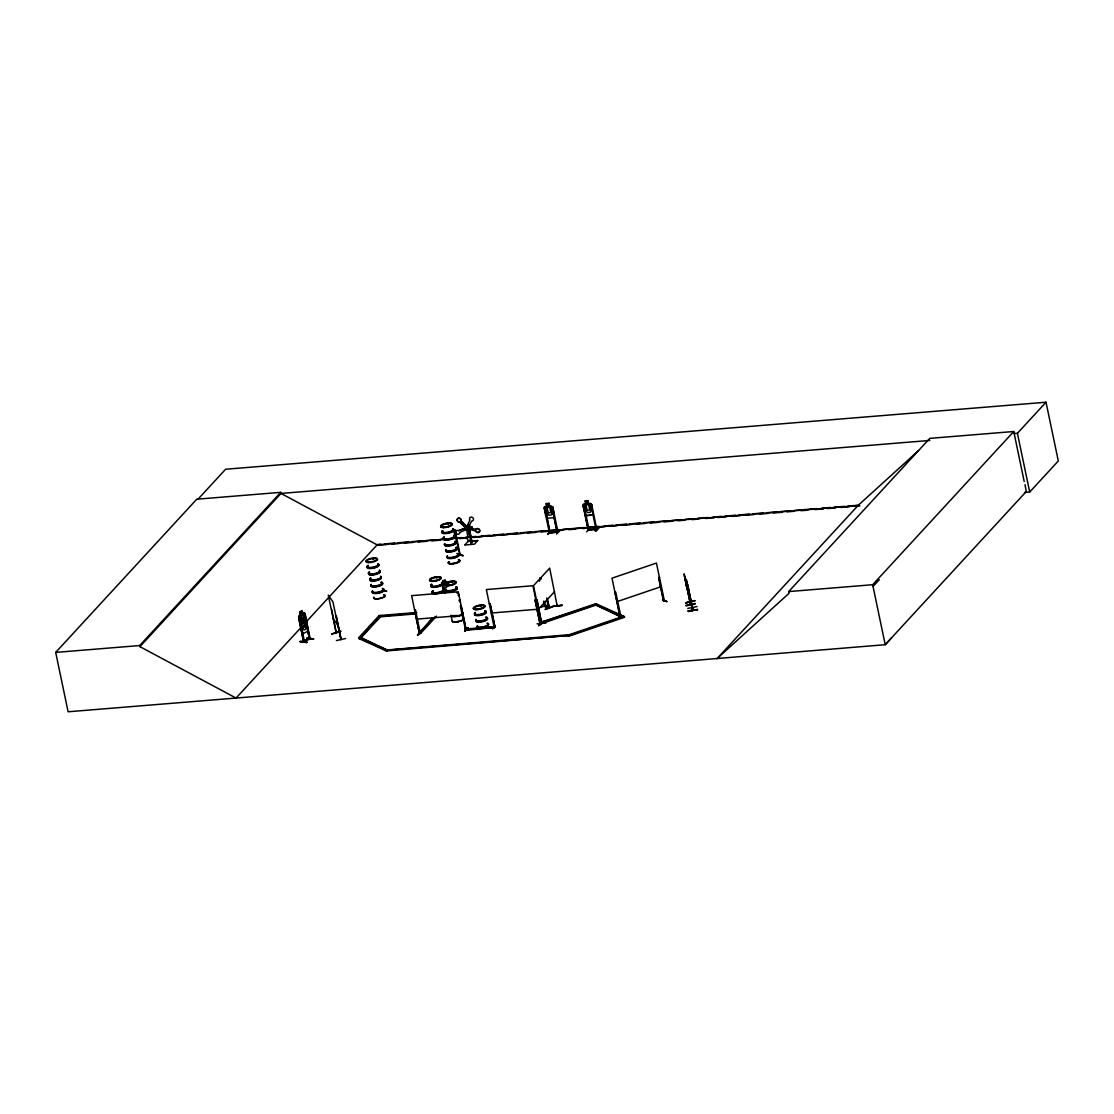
<?xml version="1.0" encoding="UTF-8"?>
<svg xmlns="http://www.w3.org/2000/svg" width="1114" height="1114" viewBox="0 0 1114 1114"><rect width="100%" height="100%" fill="white"/><g stroke="black" fill="none" stroke-linecap="round" stroke-linejoin="round"><path stroke-width="1.5" d="M306.392 624.411L306.656 621.236M306.587 621.236L306.545 624.494L301.546 627.015M308.146 627.92L308.021 631.165L306.517 620.15L305.487 619.495L300.543 622.016L300.153 623.394M456.615 537.686C457.659 547.698 453.788 525.808 455.055 529.999L460.235 555.259L459.539 555.51L459.776 554.326L460.166 555.134M306.656 642.513L300.014 641.748M300.209 641.218L306.907 641.887L306.656 642.555M300.279 641.594L307.018 642.374M467.699 529.08L467.936 527.549L476.026 529.373A2.103 1.852 41.8 0 1 479.117 529.415A2.103 1.852 41.8 0 1 478.797 532.339A2.103 1.852 41.8 0 1 475.859 531.155L468.005 528.774M467.783 528.983L467.936 527.549M545.763 515.406L547.225 518.247L553.992 517.662L554.271 514.696L552.628 507.023L551.472 506.146L544.871 506.675M553.992 517.662L554.368 514.71M593.261 512.078L592.843 515.072L586.103 515.629L584.655 512.788L586.145 515.587L592.787 514.947M621.501 617.017L617.407 615.207M547.67 534.038L550.386 531.197M547.726 534.442L550.734 530.737M586.605 531.824L589.738 528.593M420.897 631.847L417.43 635.175L420.438 631.819M492.513 628.909L495.117 625.72M690.109 602.34L685.152 578.584M685.876 580.993L690.833 604.777L690.415 602.02M692.142 607.715L692.685 610.43L686.294 579.419L686.335 580.352M692.894 609.469L692.156 607.339M454.15 538.703L454.916 535.89L453.788 530.501L452.34 530.027M539.343 581.216L539.817 580.491M537.073 623.84L545.846 623.074M304.331 640.801L303.802 642.026L298.608 616.71L300.585 614.608L299.972 611.711L302.019 610.625L305.041 619.481L304.47 622.336L302.479 623.339L300.933 621.57L299.972 611.711M541.181 622.642L541.864 622.503M557.084 605.375L557.265 605.097M460.959 521.087L461.126 520.753A2.103 1.852 41.8 0 0 459.247 518.177A2.103 1.852 41.8 0 0 457.2 520.141A2.103 1.852 41.8 0 0 459.79 522.048L465.889 528.022L466.975 526.964L461.029 520.99L466.975 526.964M466.655 527.173L469.885 520.001A2.103 1.852 41.8 0 1 470.623 517.202A2.103 1.852 41.8 0 1 473.422 518.748A2.103 1.852 41.8 0 1 471.695 521.018L468.019 527.939L466.655 527.173L468.103 527.855M541.85 622.322L541.543 623.213L537.059 599.638M557.487 605.919L557.543 605.278M370.071 562.375L370.335 562.25M370.127 561.957L370.67 561.735M372.884 558.782L373.691 558.866M373.093 558.476L373.427 558.393M373.775 558.671L373.037 558.755M444.486 526.978C447.577 526.866 442.94 527.061 445.057 527.312M448.413 523.622L448.12 523.594M447.758 523.636L448.413 523.928M445.196 527.284L445.906 526.894L444.611 527.033M434.042 580.575L433.457 580.575M436.618 577.344L436.855 577.567M436.465 577.706L437.175 577.247M448.274 585.003L449.346 584.739M448.691 585.142L449.471 585.115L448.427 585.574M449.109 585.059L449.805 585.017L449.053 584.753M452.033 581.578L451.421 582.079L452.34 582.009M452.395 581.954L451.838 582.079M477.85 608.857L478.157 609.219M480.983 605.543L480.747 606.058M664.209 600.098C662.134 600.627 665.114 599.499 664.404 600.961L656.424 563.071L612.004 578.18L619.955 616.056L614.998 592.467L615.75 592.202L620.749 615.819C620.777 616.293 618.98 614.496 620.749 615.123M663.568 600.321L663.624 601.073M309.149 638.461L303.384 641.149L309.386 638.489M309.079 638.211L309.817 637.849M309.372 639.004L309.984 638.712M461.043 520.851A2.103 1.852 41.8 0 0 459.177 518.261A2.103 1.852 41.8 0 0 457.116 520.238A2.103 1.852 41.8 0 0 459.706 522.132L465.972 527.939M466.376 526.56L468.785 525.892L468.771 528.468M467.56 525.237L469.509 525.07L469.955 527.145M470.776 529.053L464.817 529.554L466.153 527.298M465.889 528.022L466.85 529.066L466.014 527.799L458.745 530.737A2.103 1.852 41.8 0 0 455.877 531.406A2.103 1.852 41.8 0 0 457.394 534.177A2.103 1.852 41.8 0 0 459.748 532.548L466.85 529.066M464.817 529.554L466.279 527.911M468.785 525.892L472.113 542.629L469.147 528.426L467.922 528.537L469.857 536.934A2.103 1.852 41.8 0 1 470.999 539.844A2.103 1.852 41.8 0 1 468.005 540.109A2.103 1.852 41.8 0 1 467.908 537.101L466.543 528.899L467.922 528.858M467.198 528.927L467.49 529.818M472.252 527.409L464.677 528.941M476.026 529.373L476.165 529.15A2.103 1.852 41.8 0 1 479.201 529.317A2.103 1.852 41.8 0 1 478.881 532.255A2.103 1.852 41.8 0 1 475.943 531.072M464.97 544.843L468.159 541.293L477.683 540.596L468.186 541.404M477.655 540.471L474.508 544.161L464.998 544.969M464.705 629.688L494.435 626.681L465.29 629.048L464.858 630.427L494.588 627.405L465.206 629.814L466.125 629.73L458.286 591.826L411.651 595.642L419.421 633.56L414.645 609.915L415.438 609.845L420.326 633.462L419.95 632.641C418.488 631.917 422.053 633.88 419.365 633.56M415.438 609.845L414.533 610.026M417.792 635.077L420.814 631.722M464.858 630.427L466.084 628.728L465.067 629.187M466.056 629.758L461.266 606.113L460.374 606.294L465.513 629.633M465.29 629.786L466.265 629.591M465.22 631.248C474.689 620.818 458.314 638.503 467.671 627.558M489.325 603.816L490.118 603.746L495.02 627.363L490.118 603.746M464.733 631.304L467.741 627.892M494.003 628.045L493.864 626.583L495.006 627.238M535.068 600.181L535.959 600.014L535.068 600.181L540.025 623.715L535.166 600.07M557.265 606.239L549.675 568.126L533.495 585.686L541.293 623.673L596.812 604.777L596.658 604.039L540.36 622.573L540.638 623.673L532.965 585.727L486.345 589.543L494.184 627.461L494.922 627.363L494.922 626.374L493.864 626.597M562.152 605.389L553.366 606.225L562.124 605.348M540.777 622.642L539.705 622.851L540.889 623.478M539.371 624.717L542.365 621.459M539.413 625.205C550.873 613.717 531.1 632.557 541.877 622.949L539.482 625.121M562.264 605.264L553.366 606.225M236.182 698.046L68.107 711.776L55.7 652.4L196.774 499.197L280.756 492.346L280.979 493.446L377.131 544.857L444.597 539.343M198.153 499.058L225.613 469.245L1046.018 402.224L1058.3 460.987L1029.698 492.04L1024.504 492.472M55.7 652.4L139.682 645.549L280.756 492.346M891.465 638.03L885.212 644.7L236.057 698.06L139.904 646.649L280.979 493.446L929.8 440.448M236.057 698.06L300.905 627.642M305.584 622.545L377.465 544.495L380.932 544.203M358.917 637.514L360.63 637.375L387.7 650.27L386.085 650.827L359.154 638.67L358.917 637.514L379.136 615.569L416.845 612.491M365.81 630.942L359.07 638.252L360.783 638.113L375.028 644.546M369.18 627.279L378.161 617.518M387.547 649.532L387.115 650.91L568.516 635.495L568.363 634.771L385.931 650.089L359 637.932L360.63 637.375L380.835 615.429M359.154 638.67L360.783 638.113L380.988 616.167M387.115 650.91L387.7 650.27L378.203 645.981M436.493 616.139L420.772 633.212L419.073 633.351L432.385 617.978M419.073 633.351L431.424 619.941M418.906 632.613L420.619 632.474L435.212 616.627M544.565 509.307L545.359 509.237L550.038 532.896L545.359 509.237M552.711 506.981L549.634 506.188L549.063 503.263L546.166 503.542L546.765 506.424L544.816 506.592L544.119 507.692L549.439 532.952C551.806 534.483 559.144 529.986 558.03 532.214L552.753 506.94M552.238 508.778L557.209 532.311L552.238 508.778L553.017 508.722M549.453 532.924L549.16 532.088L550.177 531.865M550.232 532.116L556.93 531.684M557.014 531.308L557.849 531.239M558.03 532.102L557.111 532.311M556.666 533.731L560.022 530.417M556.568 533.801L559.66 530.431M584.237 506.605L583.346 506.786L584.237 506.605L589.139 530.222L588.234 530.32M588.526 503.57L587.955 500.646L585.045 500.91L585.769 503.89L584.53 504.976L585.658 510.365L587.579 512.565L590.253 512.343L591.214 509.92L590.086 504.517L588.443 503.667L587.844 500.785L585.156 500.994M591.604 504.35L590.378 503.417L583.736 503.918L582.998 505.074L588.317 530.32C595.767 529.234 598.399 530.417 595.865 528.69M591.228 506.048L592.007 505.979L591.228 506.048L596.087 529.679L596.839 529.61L591.631 504.322M589.055 529.234L587.983 529.442L588.93 530.278M589.041 530.236L588.749 529.415M595.92 528.941L589.014 529.61L596.839 528.621M595.349 530.682L598.942 527.799L595.419 530.724M598.51 527.758L595.934 531.113M595.447 531.183L598.58 527.813M538.41 609.191L554.577 591.631M568.363 634.771L567.931 636.136M716.915 658.778L858.323 505.213L918.59 450.557M717.249 658.416L789.06 593.289L788.698 591.576L929.772 438.373L1013.754 431.508L1024.198 481.499M788.698 591.576L872.68 584.711L1013.754 431.508M1013.991 433.569L1017.416 433.29L1046.018 402.224M873.028 586.437L879.28 579.753M690.861 604.735L689.984 601.755M480.399 606.072L480.942 605.919M477.781 608.648L477.307 609.358L477.627 608.704M459.678 555.454L459.135 554.605L460.096 554.354M303.662 641.929L299.304 618.159L304.526 641.678M545.206 605.57L544.718 605.682M543.966 601.49L545.066 606.545L544.203 602.911M549.118 607.074L545.219 605.835M548.492 607.868L546.821 599.471M549.299 607.938L547.503 599.527M340.828 639.575L332.933 601.797L328.268 595.141L336.261 633.058L331.652 609.455M336.15 615.889L341.149 639.52L336.233 616M386.321 590.866L383.481 591.228M478.185 609.316L477.419 609.274M299.193 615.429L304.066 612.951L305.041 613.48L310.152 638.809L303.635 641.97L298.719 618.465L299.541 618.186M305.487 620.582L305.013 615.248L307.464 626.987M306.851 638.252L313.8 638.907L307.13 638.155M309.525 638.183L309.567 639.102L304.428 615.541M302.576 613.661L304.08 612.839M299.248 619.44L305.626 616.209M302.005 621.027L303.983 620.025M301.504 626.89L306.461 624.411M308.021 631.165L302.966 633.685L298.608 616.71M460.221 555.245L460.166 554.312M692.992 610.333L692.476 607.269M549.383 532.812L550.121 532.868M466.098 527.716L458.829 530.64M664.39 600.961L663.568 601.114M309.817 638.782L308.174 630.357M309.622 639.06L307.589 630.649M454.484 531.935L455.361 531.698L454.484 531.935L459.957 555.176M690.652 603.927L690.304 601.685M539.914 577.79L541.432 578.389M540.527 607.311L548.77 604.846M544.857 606.253L549.286 607.868L548.353 607.06M553.463 606.601L545.345 609.525M553.157 606.086L545.108 609.33M470.233 539.58L470.888 542.727L471.695 542.448M470.888 542.727L472.113 542.629M658.653 577.609L659.544 577.414L658.653 577.609L663.471 601.142M666.478 601.295L662.858 599.75M441.409 584.794L443.386 584.223L442.676 581.271C447.118 577.052 444.221 585.477 447.814 582.65A5.862 1.755 -11.8 0 1 456.086 582.761A5.862 1.755 -11.8 0 1 447.118 585.811A5.862 1.755 -11.8 0 1 447.842 582.58L448.914 583.416M445.447 580.352L442.676 581.271M441.52 584.892L445.976 583.374L445.335 580.464M442.718 588.415L446.756 587.05M540.36 622.573L595.865 603.691L624.369 616.557L624.522 617.281L569.003 636.178L568.07 635.091L623.575 616.195L623.729 616.933M617.393 614.079L596.018 604.429L540.513 623.311L541.293 623.673M616.919 601.685L661.326 586.577M568.224 635.816L624.369 616.557M541.696 623.45L536.753 599.666M449.346 545.79L448.455 545.93M477.182 608.996L478.296 608.815M477.892 609.219L478.602 608.912L477.906 608.662M664.264 600.85L664.362 600.028M620.609 615.708L620.47 614.844M663.805 601.156L658.792 577.665M345.577 638.489L336.428 640.578M436.883 577.706L437.398 577.414M684.706 576.941L684.581 576.662M684.859 578.263L685.221 579.586M686.182 579.447L693.005 610.361L687.644 584.098M686.865 582.455L686.697 581.717M686.934 583.249L687.227 584.739M686.308 584.627L687.059 587.76M685.472 578.514L684.762 577.665L686.739 587.022M688.925 592.954L689.566 595.489L688.925 592.676M694.746 600.613L685.597 602.966L694.732 600.599M685.556 602.771L694.816 600.975M685.946 605.278L695.192 603.44M687.742 608.411L696.988 606.559M688.132 610.918L697.489 609.609L688.118 610.862M697.448 609.428L688.243 611.502L697.475 609.595M544.941 605.932L549.021 608.035L546.863 597.953M434.265 580.547L434.474 580.547M476.987 609.414L477.753 609.33M472.127 526.797L469.495 527.646L469.064 525.571M384.386 543.924L394.76 543.075M398.227 542.797L408.601 541.947M412.055 541.669L422.443 540.819M425.896 540.541L436.27 539.691M439.738 539.399L443.191 539.12M457.032 537.992L462.226 537.575M465.68 537.282L476.054 536.433M481.248 536.015L489.895 535.305M493.363 535.026L503.737 534.177M507.19 533.898L517.578 533.049M521.032 532.771L531.406 531.921M534.873 531.629L545.247 530.779M550.441 530.361L559.089 529.651M562.542 529.373L585.031 527.535M588.484 527.256L598.872 526.407M604.053 525.989L612.7 525.279M616.167 524.986L626.541 524.151M630.009 523.859L640.383 523.009M643.836 522.731L654.224 521.881M657.678 521.603L668.052 520.753M671.519 520.475L681.893 519.625M685.361 519.347L694.008 518.637M697.461 518.358L707.836 517.509M713.03 517.077L721.677 516.381M725.13 516.088L735.519 515.239M738.972 514.96L749.36 514.111M752.813 513.832L763.187 512.983M766.655 512.705L777.029 511.855M780.482 511.577L790.87 510.727M794.324 510.435L816.813 508.597M822.007 508.179L830.654 507.469M834.108 507.19L844.482 506.341M847.949 506.062L858.323 505.213M456.698 538.354L857.989 505.575M378.161 545.261L386.837 544.551M392.031 544.133L398.965 543.562M404.159 543.145L412.821 542.434M418.015 542.003L426.69 541.307M431.884 540.875L440.545 540.165M459.609 538.619L466.543 538.048M473.464 537.477L482.139 536.767M487.333 536.349L495.995 535.639M501.189 535.221L508.123 534.65M513.317 534.219L521.993 533.522M527.187 533.091L535.848 532.381M541.042 531.963L549.717 531.253M554.911 530.821L563.573 530.125M568.767 529.693L575.701 529.136M582.636 528.565L589.571 527.994M596.491 527.437L605.167 526.727M610.361 526.295L617.295 525.738M622.489 525.307L631.151 524.597M636.359 524.179L645.02 523.469M650.214 523.037L658.875 522.341M664.083 521.909L672.745 521.199M677.939 520.781L684.873 520.21M691.808 519.639L698.729 519.082M705.663 518.511L714.325 517.801M717.792 517.523L726.453 516.812M731.661 516.395L740.323 515.685M745.517 515.253L754.178 514.557M759.386 514.125L768.047 513.415M773.241 512.997L781.903 512.287M787.111 511.855L794.031 511.298M800.966 510.727L807.901 510.156M814.835 509.599L823.497 508.889M826.964 508.611L835.625 507.9M840.819 507.469L849.481 506.759M854.689 506.341L859.883 505.923M416.246 613.132L379.289 616.307L379.136 615.569M416.399 613.856L380.403 616.808L380.25 616.07M416.566 619.133L463.201 615.332M491.246 613.034L537.881 609.233M386.962 650.172L568.516 635.495M445.21 526.644L445.99 526.978M437.203 577.358L437.148 577.205M588.276 530.306L583.137 505.06M383.383 590.74L386.377 590.893M383.745 590.991L386.739 591.172M462.937 555.747L458.968 554.8L462.742 555.371M662.482 599.847L666.98 601.602M306.782 638.35L313.438 639.088M301.393 618.381L303.509 617.309L304.136 620.345L305.403 620.763L306.531 626.165L305.946 629.02L303.969 630.023L302.423 628.24L301.295 622.851L302.159 621.347L300.877 615.638L302.855 614.622L304.066 620.331M301.699 631.137L303.064 633.574M463.271 555.663L457.673 554.452M454.623 541.543A5.89 1.755 -11.8 0 1 451.351 545.094A5.89 1.755 -11.8 0 1 444.806 543.994L444.764 543.924A5.89 1.755 -11.8 0 0 450.585 545.178A5.89 1.755 -11.8 0 0 455.431 541.696M541.209 578.807L540.332 578.472L540.527 579.433M548.965 608.021L544.551 606.406L543.576 601.337M662.426 599.959L666.618 601.657M619.05 615.29L621.835 616.432M619.119 615.624L621.849 616.822M620.568 615.499L624.522 617.281M568.07 635.091L569.003 636.178M303.997 612.937L304.971 613.549M590.35 503.514L591.548 504.363M445.238 592.913L443.386 591.074L442.258 585.672L443.428 584.251L442.773 581.327M333.183 618.646L337.834 625.302M300.362 624.425L301.588 626.89L300.293 624.411M688.355 590.128L688.772 591.994L688.076 588.359M686.182 584.544L686.586 586.41L685.904 582.775M686.739 587.315L687.394 589.905L687.032 587.691M1017.416 433.29L1029.698 492.04M1025.005 484.701L1026.286 491.497L885.212 644.7L872.68 584.711M690.499 604.846L684.121 573.835L684.873 578.347M596.533 528.76L596.7 529.637M595.865 603.691L596.018 604.429M548.993 503.375L549.564 506.299L551.193 507.149L552.321 512.537L551.374 514.974L548.701 515.197L546.779 512.997L545.651 507.594L546.877 506.522L546.306 503.584M544.245 507.692L545.86 515.392M544.259 601.393L545.345 606.448M468.326 528.704L471.292 542.908M451.156 616.056L452.228 621.264A5.89 1.768 -11.8 0 0 458.996 621.417M443.637 585.212L444.751 590.601M420.619 632.474L420.772 633.212M385.931 650.089L386.085 650.827M360.63 637.375L360.783 638.113M139.682 645.549L139.904 646.649M695.303 604.011L686.071 605.919M689.204 593.275L689.566 595.489M689.106 593.289L689.469 595.517M688.146 588.819L688.285 589.682M686.795 581.689L687.157 584.279M685.973 583.235L686.113 584.098M684.623 576.105L684.748 576.857M486.164 618.061A5.876 1.755 -11.8 0 1 482.891 621.612A5.876 1.755 -11.8 0 1 476.36 620.512M486.15 617.657A5.974 1.782 -11.8 0 1 482.835 621.264A5.974 1.782 -11.8 0 1 476.207 620.136M487.291 623.506A5.862 1.755 -11.8 0 1 484.033 627.043A5.862 1.755 -11.8 0 1 477.516 625.943M487.208 623.13A5.862 1.755 -11.8 0 1 483.949 626.667A5.862 1.755 -11.8 0 1 477.433 625.567M484.799 611.168A5.974 1.782 -11.8 0 1 481.485 614.775A5.974 1.782 -11.8 0 1 474.843 613.661M485.941 616.975A5.876 1.755 -11.8 0 1 482.668 620.526A5.876 1.755 -11.8 0 1 476.138 619.426M484.813 611.586A5.876 1.755 -11.8 0 1 481.54 615.137A5.876 1.755 -11.8 0 1 475.01 614.023M486.08 617.323A5.974 1.782 -11.8 0 1 482.766 620.93A5.974 1.782 -11.8 0 1 476.138 619.802M484.729 610.834A5.974 1.782 -11.8 0 1 484.506 613.341A5.974 1.782 -11.8 0 1 476.611 614.984A5.974 1.782 -11.8 0 1 475.455 612.77M485.412 610.723A5.876 1.755 -11.8 0 1 479.814 614.357A5.876 1.755 -11.8 0 1 475.455 612.394M455.946 587.273A5.974 1.782 -11.8 0 1 452.618 590.88A5.974 1.782 -11.8 0 1 445.99 589.752M455.946 587.677A5.876 1.755 -11.8 0 1 452.674 591.228A5.876 1.755 -11.8 0 1 446.157 590.114M455.877 586.939A5.974 1.782 -11.8 0 1 452.549 590.545A5.974 1.782 -11.8 0 1 445.92 589.417M456.545 586.827A5.876 1.755 -11.8 0 1 451.699 590.309A5.876 1.755 -11.8 0 1 445.92 589.028M458.327 595.001A5.974 1.782 -11.8 0 0 458.55 594.013A5.876 1.755 -11.8 0 0 458.383 593.665M457.074 593.08A5.876 1.755 -11.8 0 1 457.91 593.302M458.606 594.751A5.876 1.755 -11.8 0 1 458.397 595.712M459.65 599.833A5.862 1.755 -11.8 0 1 459.441 600.794M458.62 594.347A5.974 1.782 -11.8 0 1 458.397 595.336M459.734 600.181A5.862 1.755 -11.8 0 1 459.511 601.142A5.89 1.768 -11.8 0 0 459.302 599.875M461.99 612.881A5.876 1.755 -11.8 0 1 457.896 616.195A5.876 1.755 -11.8 0 1 451.059 615.61A5.974 1.782 -11.8 0 0 459.288 615.415M463.605 618.757A5.862 1.755 -11.8 0 1 462.63 619.816M461.628 620.359A5.862 1.755 -11.8 0 1 452.228 621.125M462.004 612.477A5.974 1.782 -11.8 0 1 460.555 614.914M461.934 612.143A5.974 1.782 -11.8 0 1 461.502 614.037M457.77 615.513A5.974 1.782 -11.8 0 1 450.919 615.36M463.675 618.897A5.89 1.768 -11.8 0 1 462.686 619.969M461.683 620.498A5.89 1.768 -11.8 0 1 460.43 620.999M461.767 611.795A5.876 1.755 -11.8 0 1 462.032 613.118M456.169 615.415A5.876 1.755 -11.8 0 1 452.228 615.555M460.416 605.306A5.876 1.755 -11.8 0 1 460.667 606.629M460.639 606.392A5.876 1.755 -11.8 0 1 460.904 607.715M460.639 605.988A5.974 1.782 -11.8 0 1 460.904 607.325M460.569 605.654A5.974 1.782 -11.8 0 1 460.834 606.991M459.386 600.432A5.862 1.755 -11.8 0 1 459.636 601.755M459.344 600.084A5.89 1.768 -11.8 0 1 459.609 601.407M463.396 619.649A5.876 1.755 -11.8 0 1 462.714 620.192M461.711 620.735A5.876 1.755 -11.8 0 1 460.458 621.222M459.038 621.64A5.876 1.755 -11.8 0 1 452.771 621.849M443.177 590.03A5.876 1.755 -11.8 0 1 438.331 593.511A5.876 1.755 -11.8 0 1 432.552 592.23M443.177 589.612A5.974 1.782 -11.8 0 1 437.496 593.302A5.974 1.782 -11.8 0 1 433.067 591.311M441.826 583.137A5.974 1.782 -11.8 0 1 436.145 586.813A5.974 1.782 -11.8 0 1 431.717 584.822M442.954 588.93A5.876 1.755 -11.8 0 1 437.356 592.564A5.876 1.755 -11.8 0 1 432.998 590.601M441.826 583.541A5.876 1.755 -11.8 0 1 436.228 587.162A5.876 1.755 -11.8 0 1 431.87 585.198M443.107 589.278A5.974 1.782 -11.8 0 1 437.426 592.968A5.974 1.782 -11.8 0 1 432.998 590.977M441.757 582.803A5.974 1.782 -11.8 0 1 436.075 586.493A5.974 1.782 -11.8 0 1 431.647 584.488M441.59 582.455A5.876 1.755 -11.8 0 1 435.992 586.075A5.876 1.755 -11.8 0 1 431.647 584.112M379.582 571.203A5.89 1.755 -11.8 0 1 373.97 574.838A5.89 1.755 -11.8 0 1 369.611 572.875M379.582 570.8A5.974 1.782 -11.8 0 1 373.886 574.49A5.974 1.782 -11.8 0 1 369.472 572.499M380.737 576.704A5.89 1.755 -11.8 0 1 375.126 580.338A5.89 1.755 -11.8 0 1 370.767 578.375M380.682 576.425A5.89 1.768 -11.8 0 1 375.07 580.06A5.89 1.768 -11.8 0 1 370.697 578.082M380.612 576.272A5.862 1.755 -11.8 0 1 375.028 579.893A5.862 1.755 -11.8 0 1 370.683 577.929M378.217 564.325A5.974 1.782 -11.8 0 1 372.536 568.001A5.974 1.782 -11.8 0 1 368.107 566.009M379.359 570.117A5.89 1.755 -11.8 0 1 373.747 573.752A5.89 1.755 -11.8 0 1 369.388 571.788M378.231 564.714A5.89 1.755 -11.8 0 1 372.619 568.363A5.89 1.755 -11.8 0 1 368.261 566.385M379.512 570.465A5.974 1.782 -11.8 0 1 373.817 574.156A5.974 1.782 -11.8 0 1 369.402 572.164M378.147 563.99A5.974 1.782 -11.8 0 1 372.466 567.667A5.974 1.782 -11.8 0 1 368.038 565.675M378.008 563.628A5.89 1.755 -11.8 0 1 372.396 567.263A5.89 1.755 -11.8 0 1 368.024 565.299M383.926 590.044A5.89 1.755 -11.8 0 1 377.841 593.33A5.89 1.755 -11.8 0 1 372.8 591.896M382.617 589.459A5.89 1.755 -11.8 0 1 383.453 589.696M382.603 589.055A5.974 1.782 -11.8 0 1 379.275 592.662A5.974 1.782 -11.8 0 1 372.647 591.534M383.717 594.667A5.89 1.768 -11.8 0 1 380.431 598.232A5.89 1.768 -11.8 0 1 373.872 597.118M380.821 577.233A5.862 1.755 -11.8 0 1 375.989 580.714A5.862 1.755 -11.8 0 1 370.21 579.433M383.745 594.862A5.89 1.755 -11.8 0 1 381.197 598.232A5.89 1.755 -11.8 0 1 373.622 597.828M380.779 576.899A5.89 1.768 -11.8 0 1 375.919 580.394A5.89 1.768 -11.8 0 1 370.113 579.113M381.239 582.566A5.974 1.782 -11.8 0 1 377.924 586.173A5.974 1.782 -11.8 0 1 371.282 585.045M382.394 588.373A5.89 1.755 -11.8 0 1 379.108 591.924A5.89 1.755 -11.8 0 1 372.577 590.81M381.267 582.97A5.89 1.755 -11.8 0 1 377.98 586.521A5.89 1.755 -11.8 0 1 371.449 585.421M382.534 588.721A5.974 1.782 -11.8 0 1 379.206 592.328A5.974 1.782 -11.8 0 1 372.577 591.2M381.169 582.232A5.974 1.782 -11.8 0 1 377.855 585.839A5.974 1.782 -11.8 0 1 371.213 584.711M381.865 582.121A5.89 1.755 -11.8 0 1 377.005 585.616A5.89 1.755 -11.8 0 1 371.213 584.335M454.303 536.28A5.89 1.755 -11.8 0 1 449.457 539.775A5.89 1.755 -11.8 0 1 443.651 538.494M454.303 535.876A5.974 1.782 -11.8 0 1 448.608 539.566A5.974 1.782 -11.8 0 1 444.194 537.561M455.334 541.334A5.862 1.755 -11.8 0 1 450.502 544.816A5.862 1.755 -11.8 0 1 444.737 543.535M452.938 529.387A5.974 1.782 -11.8 0 1 447.257 533.077A5.974 1.782 -11.8 0 1 442.829 531.086M454.08 535.193A5.89 1.755 -11.8 0 1 448.469 538.828A5.89 1.755 -11.8 0 1 444.11 536.851M452.952 529.791A5.89 1.755 -11.8 0 1 447.341 533.425A5.89 1.755 -11.8 0 1 442.982 531.462M454.233 535.542A5.974 1.782 -11.8 0 1 448.538 539.232A5.974 1.782 -11.8 0 1 444.124 537.226M452.869 529.053A5.974 1.782 -11.8 0 1 447.187 532.743A5.974 1.782 -11.8 0 1 442.759 530.751M452.73 528.704A5.89 1.755 -11.8 0 1 447.87 532.2A5.89 1.755 -11.8 0 1 442.077 530.918M458.648 554.716A5.974 1.782 -11.8 0 1 452.479 558.044A5.974 1.782 -11.8 0 1 447.368 556.61M459.274 560.203A5.862 1.755 -11.8 0 1 453.69 563.823A5.862 1.755 -11.8 0 1 449.346 561.86M458.648 555.12A5.89 1.755 -11.8 0 1 453.314 558.253A5.89 1.755 -11.8 0 1 447.215 557.487M454.707 542.086A5.849 1.755 -11.8 0 1 451.449 545.623A5.849 1.755 -11.8 0 1 444.946 544.509M455.96 547.642A5.974 1.782 -11.8 0 1 452.646 551.249A5.974 1.782 -11.8 0 1 446.004 550.121M457.116 553.435A5.89 1.755 -11.8 0 1 453.83 557A5.89 1.755 -11.8 0 1 447.285 555.886M455.988 548.046A5.89 1.755 -11.8 0 1 452.702 551.597A5.89 1.755 -11.8 0 1 446.157 550.483M457.255 553.783A5.974 1.782 -11.8 0 1 453.927 557.39A5.974 1.782 -11.8 0 1 447.299 556.276M455.891 547.308A5.974 1.782 -11.8 0 1 452.576 550.915A5.974 1.782 -11.8 0 1 445.934 549.787M456.587 547.183A5.89 1.755 -11.8 0 1 451.727 550.678A5.89 1.755 -11.8 0 1 445.934 549.397M301.797 611.433L300.515 612.073L300.724 613.048L301.991 612.394L301.797 611.433M303.273 618.103L302.005 618.757L302.2 619.718L303.481 619.078L303.273 618.103M304.331 621.306L302.354 622.308L303.481 627.711L305.459 626.695L304.331 621.306M445.015 581.118L443.386 581.675L443.581 582.65L445.224 582.093L445.015 581.118M340.759 631.248L331.777 634.005L340.759 631.248M687.129 583.82L687.296 585.198L687.129 583.82M688.577 590.183L689.12 593.358L688.577 590.183M548.575 503.932L546.863 504.071L547.058 505.032L548.784 504.893L548.575 503.932M587.468 501.3L585.741 501.439L585.95 502.4L587.663 502.261L587.468 501.3M549.759 507.26L547.085 507.483L548.213 512.872L550.887 512.663L549.759 507.26M588.652 504.628L585.964 504.851L587.092 510.254L589.779 510.031L588.652 504.628M621.96 616.752L595.029 604.596L622.113 617.49L621.96 616.752M475.873 609.149A5.862 1.755 -11.8 0 0 484.827 606.1A5.862 1.755 -11.8 0 0 476.583 605.932A5.862 1.755 -11.8 0 0 475.873 609.149M475.984 609.692A5.862 1.755 -11.8 0 0 484.938 606.643A5.862 1.755 -11.8 0 0 476.695 606.462A5.862 1.755 -11.8 0 0 475.984 609.692M475.901 609.386A5.89 1.768 -11.8 0 0 484.91 606.322A5.89 1.768 -11.8 0 0 476.611 606.141A5.89 1.768 -11.8 0 0 475.901 609.386M447.006 585.24A5.862 1.755 -11.8 0 0 455.96 582.19A5.862 1.755 -11.8 0 0 447.717 582.023A5.862 1.755 -11.8 0 0 447.006 585.24M447.034 585.491A5.89 1.768 -11.8 0 0 456.044 582.413A5.89 1.768 -11.8 0 0 447.758 582.246A5.89 1.768 -11.8 0 0 447.034 585.491M432.037 580.895A5.89 1.755 -11.8 0 0 441.033 577.846A5.89 1.755 -11.8 0 0 432.761 577.665A5.89 1.755 -11.8 0 0 432.037 580.895M432.162 581.411A5.862 1.755 -11.8 0 0 441.116 578.361A5.862 1.755 -11.8 0 0 432.886 578.194A5.862 1.755 -11.8 0 0 432.162 581.411M432.079 581.09A5.89 1.768 -11.8 0 0 441.088 578.027A5.89 1.768 -11.8 0 0 432.789 577.846A5.89 1.768 -11.8 0 0 432.079 581.09M368.428 562.055A5.89 1.755 -11.8 0 0 377.423 558.991A5.89 1.755 -11.8 0 0 369.152 558.824A5.89 1.755 -11.8 0 0 368.428 562.055M368.567 562.612A5.862 1.755 -11.8 0 0 377.521 559.576A5.862 1.755 -11.8 0 0 369.277 559.395A5.862 1.755 -11.8 0 0 368.567 562.612M443.149 527.131A5.89 1.755 -11.8 0 0 452.145 524.067A5.89 1.755 -11.8 0 0 443.873 523.886A5.89 1.755 -11.8 0 0 443.149 527.131M443.288 527.674A5.862 1.755 -11.8 0 0 452.242 524.624A5.862 1.755 -11.8 0 0 443.999 524.443A5.862 1.755 -11.8 0 0 443.288 527.674M443.191 527.34A5.89 1.768 -11.8 0 0 452.2 524.276A5.89 1.768 -11.8 0 0 443.915 524.109A5.89 1.768 -11.8 0 0 443.191 527.34M453.621 563.447A5.862 1.755 -11.8 0 0 459.678 560.175A5.862 1.755 -11.8 0 1 453.621 563.461A5.862 1.755 -11.8 0 1 448.608 562.041A5.862 1.755 -11.8 0 0 453.621 563.447M459.205 559.827A5.862 1.755 -11.8 0 0 458.369 559.59A5.862 1.755 -11.8 0 1 459.205 559.841M465.499 528.161A1.838 1.629 41.8 0 0 468.367 529.415A1.838 1.629 41.8 0 0 467.727 526.449A1.838 1.629 41.8 0 0 465.499 528.161M465.29 528.398A1.838 1.629 41.8 0 0 468.172 529.637A1.838 1.629 41.8 0 0 467.532 526.671A1.838 1.629 41.8 0 0 465.29 528.398"/></g></svg>
